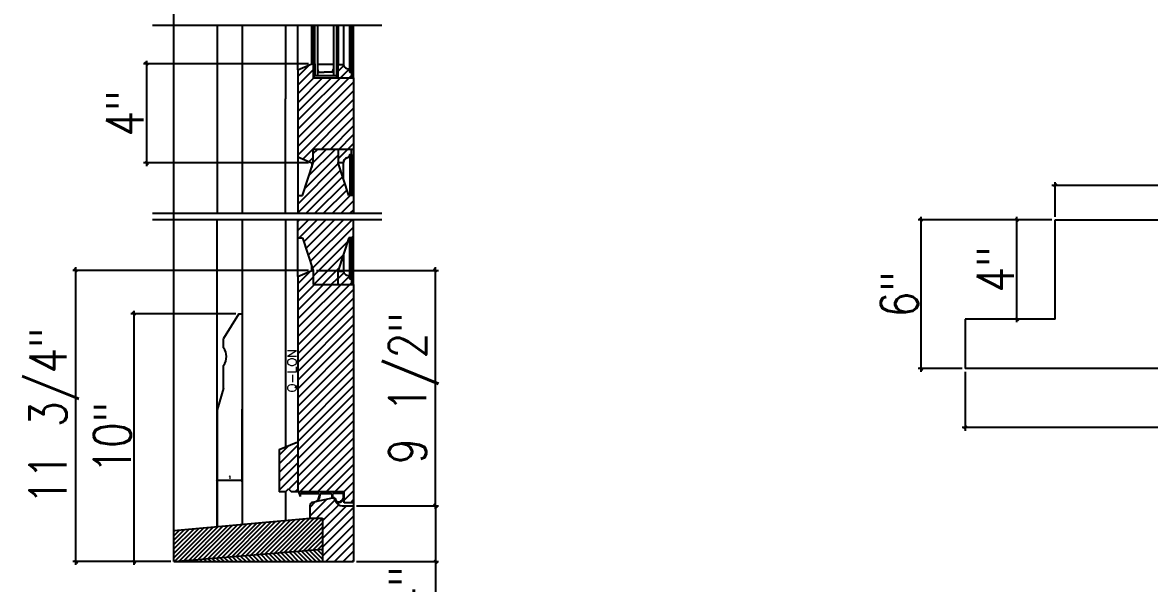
# Model space of a CAD drawing. Header units: inches. Extents: x 1985 to 11287, y 379 to 4336.
# Drawn here: x 7134.18 to 7179.65, y 3294.96 to 3317.6 of the extents above; entities that cross this region are included whole.
import ezdxf

# ---------------------------------------------------------------- set-up
doc = ezdxf.new("R2010")
doc.units = ezdxf.units.IN
doc.header["$MEASUREMENT"] = 0
doc.layers.get('0').update_dxf_attribs({"linetype": 'CONTINUOUS'})
doc.layers.get('Defpoints').update_dxf_attribs({"linetype": 'CONTINUOUS'})
for name, color, linetype in [('COTE1-1', 7, 'CONTINUOUS'), ('COTE1-1 99', 7, 'CONTINUOUS'), ('detail', 30, 'CONTINUOUS'), ('elevation', 7, 'CONTINUOUS'), ('glass-', 6, 'CONTINUOUS'), ('glazing tape', 7, 'CONTINUOUS'), ('hatch 99', 1, 'CONTINUOUS'), ('hatch-', 1, 'CONTINUOUS'), ('weatherstripping', 5, 'CONTINUOUS'), ('wood detail', 7, 'CONTINUOUS'), ('wood detail 99', 7, 'CONTINUOUS')]:
    doc.layers.add(name, color=color, linetype=linetype)
doc.styles.get("Standard").update_dxf_attribs({"font": 'txt.shx', "width": 0.8})
doc.dimstyles.new('Elevation', dxfattribs={"dimscale": 2, "dimtxt": 0.75, "dimasz": 0.0625, "dimexe": 0.0625, "dimexo": 0.0625, "dimgap": 0.0625, "dimtad": 1, "dimdec": 5, "dimzin": 0, "dimdsep": 46, "dimlunit": 5, "dimtxsty": 'Standard', "dimblk1": 'OBLIQUE', "dimblk2": 'OBLIQUE', "dimsah": 1, "dimcen": 2, "dimdle": 0.0625, "dimclrd": 1, "dimclre": 1, "dimadec": 1, "dimazin": 0, "dimtfac": 0.375, "dimtdec": 5, "dimtmove": 0, "dimatfit": 3, "dimldrblk": 'OBLIQUE', "dimfxl": 1, "dimfrac": 2, "dimtolj": 1, "dimtzin": 0, "dimarcsym": 0})
doc.dimstyles.new('Muntin', dxfattribs={"dimtxt": 0.125, "dimasz": 0.0625, "dimexe": 0.0625, "dimexo": 0.0625, "dimgap": 0.0625, "dimtad": 1, "dimdec": 5, "dimzin": 0, "dimdsep": 46, "dimlunit": 5, "dimtxsty": 'Standard', "dimblk": 'OBLIQUE', "dimcen": 0.125, "dimclrd": 1, "dimclre": 1, "dimadec": 1, "dimazin": 0, "dimtfac": 0.375, "dimtdec": 5, "dimtmove": 0, "dimatfit": 3, "dimldrblk": 'OBLIQUE', "dimfxl": 1, "dimfrac": 2, "dimtolj": 1, "dimtzin": 0, "dimarcsym": 0})

# ---------------------------------------------------------------- blocks, each defined once
blk = doc.blocks.new('_OBLIQUE')
at = {"color": 0, "linetype": 'ByBlock'}
blk.add_line((-0.5, -0.5), (0.5, 0.5), dxfattribs=at)
blk = doc.blocks.new('*D1063')
at = {"layer": 'COTE1-1', "color": 1, "lineweight": -2}
for p, q in [((7142.034, 3301.99), (7142.034, 3299.056)), ((7143.034, 3301.99), (7143.034, 3299.056)), ((7143.034, 3299.119), (7142.034, 3299.119))]:
    blk.add_line(p, q, dxfattribs=at)
at = {"layer": 'Defpoints', "color": 0}
for p in [(7142.034, 3302.052), (7143.034, 3302.052), (7142.034, 3299.119)]:
    blk.add_point(p, dxfattribs=at)
at = {"layer": 'COTE1-1', "color": 1, "lineweight": -2, "xscale": 0.0625, "yscale": 0.0625, "zscale": 0.0625, "rotation": 180}
blk.add_blockref('_OBLIQUE', (7142.034, 3299.119), dxfattribs=at)
at = {"layer": 'COTE1-1', "color": 1, "lineweight": -2, "xscale": 0.0625, "yscale": 0.0625, "zscale": 0.0625}
blk.add_blockref('_OBLIQUE', (7143.034, 3299.119), dxfattribs=at)
at = {"layer": 'COTE1-1', "color": 0, "insert": (7142.534, 3299.244), "char_height": 0.125, "attachment_point": 5}
blk.add_mtext('\\A1;1', dxfattribs=at)
blk = doc.blocks.new('*D1064')
at = {"layer": 'COTE1-1 99', "color": 1, "lineweight": -2}
for p, q in [((7142.784, 3305.844), (7138.554, 3305.844)), ((7138.679, 3295.719), (7138.679, 3305.969)), ((7140.159, 3295.844), (7138.554, 3295.844))]:
    blk.add_line(p, q, dxfattribs=at)
at = {"layer": 'Defpoints', "color": 0}
for p in [(7138.679, 3305.844), (7142.909, 3305.844), (7140.284, 3295.844)]:
    blk.add_point(p, dxfattribs=at)
at = {"layer": 'COTE1-1 99', "color": 1, "lineweight": -2, "xscale": 0.125, "yscale": 0.125, "zscale": 0.125}
for p, rotation in [((7138.679, 3305.844), 90), ((7138.679, 3295.844), 270)]:
    blk.add_blockref('_OBLIQUE', p, dxfattribs=dict(at, rotation=rotation))
at = {"layer": 'COTE1-1 99', "color": 0, "insert": (7137.804, 3300.844), "char_height": 1.5, "attachment_point": 5, "rotation": 90}
blk.add_mtext('\\A1;10"', dxfattribs=at)
blk = doc.blocks.new('*D1066')
at = {"layer": 'COTE1-1 99', "color": 1, "lineweight": -2}
for p, q in [((7145.722, 3307.595), (7136.203, 3307.595)), ((7136.328, 3295.719), (7136.328, 3307.72)), ((7140.159, 3295.844), (7136.203, 3295.844))]:
    blk.add_line(p, q, dxfattribs=at)
at = {"layer": 'Defpoints', "color": 0}
for p in [(7136.328, 3307.595), (7145.847, 3307.595), (7140.284, 3295.844)]:
    blk.add_point(p, dxfattribs=at)
at = {"layer": 'COTE1-1 99', "color": 1, "lineweight": -2, "xscale": 0.125, "yscale": 0.125, "zscale": 0.125}
for p, rotation in [((7136.328, 3307.595), 90), ((7136.328, 3295.844), 270)]:
    blk.add_blockref('_OBLIQUE', p, dxfattribs=dict(at, rotation=rotation))
at = {"layer": 'COTE1-1 99', "color": 0, "insert": (7135.453, 3301.719), "char_height": 1.5, "attachment_point": 5, "rotation": 90}
blk.add_mtext('\\A1;11 3/4"', dxfattribs=at)
blk = doc.blocks.new('*D1067')
at = {"layer": 'COTE1-1 99', "color": 1, "lineweight": -2}
for p, q in [((7147.659, 3298.094), (7150.966, 3298.094)), ((7150.841, 3298.094), (7150.841, 3295.719)), ((7147.659, 3295.844), (7150.966, 3295.844)), ((7150.841, 3295.844), (7150.841, 3289.469))]:
    blk.add_line(p, q, dxfattribs=at)
at = {"layer": 'Defpoints', "color": 0}
for p in [(7147.534, 3298.094), (7150.841, 3298.094), (7147.534, 3295.844)]:
    blk.add_point(p, dxfattribs=at)
at = {"layer": 'COTE1-1 99', "color": 1, "lineweight": -2, "xscale": 0.125, "yscale": 0.125, "zscale": 0.125}
for p, rotation in [((7150.841, 3298.094), 90), ((7150.841, 3295.844), 270)]:
    blk.add_blockref('_OBLIQUE', p, dxfattribs=dict(at, rotation=rotation))
at = {"layer": 'COTE1-1 99', "color": 0, "insert": (7149.966, 3292.594), "char_height": 1.5, "attachment_point": 5, "rotation": 90}
blk.add_mtext('\\A1;2 1/4"', dxfattribs=at)
blk = doc.blocks.new('*D1069')
at = {"layer": 'COTE1-1 99', "color": 1, "lineweight": -2}
for p, q in [((7146.034, 3307.595), (7150.966, 3307.595)), ((7150.841, 3297.969), (7150.841, 3307.72)), ((7147.659, 3298.094), (7150.966, 3298.094))]:
    blk.add_line(p, q, dxfattribs=at)
at = {"layer": 'Defpoints', "color": 0}
for p in [(7145.909, 3307.595), (7150.841, 3307.595), (7147.534, 3298.094)]:
    blk.add_point(p, dxfattribs=at)
at = {"layer": 'COTE1-1 99', "color": 1, "lineweight": -2, "xscale": 0.125, "yscale": 0.125, "zscale": 0.125}
for p, rotation in [((7150.841, 3307.595), 90), ((7150.841, 3298.094), 270)]:
    blk.add_blockref('_OBLIQUE', p, dxfattribs=dict(at, rotation=rotation))
at = {"layer": 'COTE1-1 99', "color": 0, "insert": (7149.966, 3302.844), "char_height": 1.5, "attachment_point": 5, "rotation": 90}
blk.add_mtext('\\A1;9 1/2"', dxfattribs=at)
blk = doc.blocks.new('*D1070')
at = {"layer": 'COTE1-1 99', "color": 1, "lineweight": -2}
for p, q in [((7145.722, 3315.933), (7139.054, 3315.933)), ((7139.179, 3316.058), (7139.179, 3311.808)), ((7145.722, 3311.933), (7139.054, 3311.933))]:
    blk.add_line(p, q, dxfattribs=at)
at = {"layer": 'Defpoints', "color": 0}
for p in [(7145.847, 3315.933), (7139.179, 3311.933), (7145.847, 3311.933)]:
    blk.add_point(p, dxfattribs=at)
at = {"layer": 'COTE1-1 99', "color": 1, "lineweight": -2, "xscale": 0.125, "yscale": 0.125, "zscale": 0.125}
for p, rotation in [((7139.179, 3315.933), 90), ((7139.179, 3311.933), 270)]:
    blk.add_blockref('_OBLIQUE', p, dxfattribs=dict(at, rotation=rotation))
at = {"layer": 'COTE1-1 99', "color": 0, "insert": (7138.304, 3313.933), "char_height": 1.5, "attachment_point": 5, "rotation": 90}
blk.add_mtext('\\A1;4"', dxfattribs=at)
blk = doc.blocks.new('*D1074')
at = {"layer": 'COTE1-1 99', "color": 1, "lineweight": -2}
for p, q in [((7175.845, 3309.758), (7175.845, 3311.159)), ((7208.47, 3309.758), (7208.47, 3311.159)), ((7175.72, 3311.034), (7208.595, 3311.034))]:
    blk.add_line(p, q, dxfattribs=at)
at = {"layer": 'Defpoints', "color": 0}
for p in [(7208.47, 3311.034), (7175.845, 3309.633), (7208.47, 3309.633)]:
    blk.add_point(p, dxfattribs=at)
at = {"layer": 'COTE1-1 99', "color": 1, "lineweight": -2, "xscale": 0.125, "yscale": 0.125, "zscale": 0.125, "rotation": 180}
blk.add_blockref('_OBLIQUE', (7175.845, 3311.034), dxfattribs=at)
at = {"layer": 'COTE1-1 99', "color": 1, "lineweight": -2, "xscale": 0.125, "yscale": 0.125, "zscale": 0.125}
blk.add_blockref('_OBLIQUE', (7208.47, 3311.034), dxfattribs=at)
at = {"layer": 'COTE1-1 99', "color": 0, "insert": (7192.157, 3311.909), "char_height": 1.5, "attachment_point": 5}
blk.add_mtext('\\A1;32 5/8"', dxfattribs=at)
blk = doc.blocks.new('*D1076')
at = {"layer": 'COTE1-1 99', "color": 1, "lineweight": -2}
for p, q in [((7172.22, 3303.508), (7172.22, 3301.124)), ((7212.095, 3303.508), (7212.095, 3301.124)), ((7212.22, 3301.249), (7172.095, 3301.249))]:
    blk.add_line(p, q, dxfattribs=at)
at = {"layer": 'Defpoints', "color": 0}
for p in [(7172.22, 3303.633), (7212.095, 3303.633), (7172.22, 3301.249)]:
    blk.add_point(p, dxfattribs=at)
at = {"layer": 'COTE1-1 99', "color": 1, "lineweight": -2, "xscale": 0.125, "yscale": 0.125, "zscale": 0.125, "rotation": 180}
blk.add_blockref('_OBLIQUE', (7172.22, 3301.249), dxfattribs=at)
at = {"layer": 'COTE1-1 99', "color": 1, "lineweight": -2, "xscale": 0.125, "yscale": 0.125, "zscale": 0.125}
blk.add_blockref('_OBLIQUE', (7212.095, 3301.249), dxfattribs=at)
at = {"layer": 'COTE1-1 99', "color": 0, "insert": (7192.157, 3302.124), "char_height": 1.5, "attachment_point": 5}
blk.add_mtext('\\A1;39 7/8"', dxfattribs=at)
blk = doc.blocks.new('*D1079')
at = {"layer": 'COTE1-1 99', "color": 1, "lineweight": -2}
for p, q in [((7170.439, 3303.508), (7170.439, 3309.758)), ((7175.72, 3309.633), (7170.314, 3309.633)), ((7172.095, 3303.633), (7170.314, 3303.633))]:
    blk.add_line(p, q, dxfattribs=at)
at = {"layer": 'Defpoints', "color": 0}
for p in [(7170.439, 3309.633), (7175.845, 3309.633), (7172.22, 3303.633)]:
    blk.add_point(p, dxfattribs=at)
at = {"layer": 'COTE1-1 99', "color": 1, "lineweight": -2, "xscale": 0.125, "yscale": 0.125, "zscale": 0.125}
for p, rotation in [((7170.439, 3309.633), 90), ((7170.439, 3303.633), 270)]:
    blk.add_blockref('_OBLIQUE', p, dxfattribs=dict(at, rotation=rotation))
at = {"layer": 'COTE1-1 99', "color": 0, "insert": (7169.564, 3306.633), "char_height": 1.5, "attachment_point": 5, "rotation": 90}
blk.add_mtext('\\A1;6"', dxfattribs=at)
blk = doc.blocks.new('*D1080')
at = {"layer": 'COTE1-1 99', "color": 1, "lineweight": -2}
for p, q in [((7174.308, 3305.508), (7174.308, 3309.758)), ((7175.72, 3309.633), (7174.183, 3309.633)), ((7175.72, 3305.633), (7174.183, 3305.633))]:
    blk.add_line(p, q, dxfattribs=at)
at = {"layer": 'Defpoints', "color": 0}
for p in [(7174.308, 3309.633), (7175.845, 3309.633), (7175.845, 3305.633)]:
    blk.add_point(p, dxfattribs=at)
at = {"layer": 'COTE1-1 99', "color": 1, "lineweight": -2, "xscale": 0.125, "yscale": 0.125, "zscale": 0.125}
for p, rotation in [((7174.308, 3309.633), 90), ((7174.308, 3305.633), 270)]:
    blk.add_blockref('_OBLIQUE', p, dxfattribs=dict(at, rotation=rotation))
at = {"layer": 'COTE1-1 99', "color": 0, "insert": (7173.433, 3307.633), "char_height": 1.5, "attachment_point": 5, "rotation": 90}
blk.add_mtext('\\A1;4"', dxfattribs=at)

msp = doc.modelspace()

# ---------------------------------------------------------------- hatches: boundary and pattern name
at = {"layer": 'glazing tape'}
h = msp.add_hatch(color=7, dxfattribs=at)
h.paths.add_polyline_path([(7146.846949, 3315.405227), (7146.909449, 3315.405227), (7146.909449, 3315.905227), (7146.846949, 3315.905227)])
h.paths.add_polyline_path([(7145.909449, 3315.433177), (7145.971949, 3315.433177), (7145.971949, 3315.933177), (7145.909449, 3315.933177)])
at = {"layer": 'hatch 99'}
h = msp.add_hatch(dxfattribs=at)
h.set_pattern_fill('ANSI31', color=256, scale=2, style=0)
h.set_pattern_definition([(45, (7168.26866, 1618.84106), (-0.176776695, 0.176776695), [])])
h.paths.add_polyline_path([(7147.260949, 3307.410352, -0.350781059), (7147.135949, 3307.55348), (7147.135949, 3307.566602), (7146.909449, 3307.566602), (7146.909449, 3307.027588), (7147.448449, 3307.027588), (7147.448449, 3307.254102), (7147.385949, 3307.254102), (7147.385949, 3307.267224, 0.350781059)], flags=17)
h.paths.add_polyline_path([(7145.909449, 3307.594552), (7145.846949, 3307.594552), (7145.284449, 3307.353481), (7145.284449, 3304.757015), (7145.284449, 3298.656261), (7145.409449, 3298.656261), (7147.159449, 3298.656261), (7147.159449, 3298.395858), (7147.159449, 3298.218813), (7147.534449, 3298.218813), (7147.534449, 3304.757015), (7147.534449, 3307.027588), (7145.909449, 3307.027588)])
h = msp.add_hatch(dxfattribs=at)
h.set_pattern_fill('ANSI31', color=256, scale=2, style=0)
h.set_pattern_definition([(45, (7524.85073, 2135.07708), (-0.176776695, 0.176776695), [])])
h.paths.add_polyline_path([(7145.284449, 3300.656311), (7145.221949, 3300.656311), (7144.534449, 3300.361668), (7144.534449, 3298.656261), (7144.784449, 3298.656261), (7144.909449, 3298.781261), (7145.034449, 3298.656261), (7145.284449, 3298.656261)])
at = {"layer": 'hatch-'}
h = msp.add_hatch(dxfattribs=at)
h.set_pattern_fill('ANSI31', color=256, scale=2, style=0)
h.set_pattern_definition([(45, (7095.71104, 1613.34106), (-0.176776695, 0.176776695), [])])
h.paths.add_polyline_path([(7147.534449, 3315.366213), (7145.909449, 3315.366213), (7145.909449, 3315.933177), (7145.846949, 3315.933177), (7145.284449, 3315.692105), (7145.284449, 3312.174248), (7145.846949, 3311.933177), (7145.909449, 3311.933177), (7145.909449, 3312.495641), (7147.534449, 3312.495641)])
h.paths.add_polyline_path([(7147.448449, 3315.592727), (7147.385949, 3315.592727), (7147.385949, 3315.605849, 0.350781059), (7147.260949, 3315.748977, -0.375199902), (7147.135949, 3315.905227), (7146.909449, 3315.905227), (7146.909449, 3315.366213), (7147.448449, 3315.366213)], flags=17)
h.paths.add_polyline_path([(7147.385949, 3312.265737), (7147.385949, 3312.272427), (7147.448449, 3312.272427), (7147.448449, 3312.495641), (7146.909449, 3312.495641), (7146.909449, 3311.956627), (7147.135949, 3311.956627, -0.33870461), (7147.260949, 3312.139677, 0.396713132)], flags=17)
h = msp.add_hatch(dxfattribs=at)
h.set_pattern_fill('ANSI31', color=256, scale=2, style=0)
h.set_pattern_definition([(45, (7138.96122, 1620.67968), (-0.176776695, 0.176776695), [])])
h.paths.add_polyline_path([(7147.534449, 3309.886614), (7147.534449, 3310.620627), (7147.346949, 3310.620627), (7146.909449, 3311.933127), (7146.909449, 3311.956627), (7146.909449, 3312.495641), (7145.909449, 3312.495641), (7145.909449, 3311.933177), (7145.471949, 3310.620627), (7145.284449, 3310.620627), (7145.284449, 3309.886614)])
h.paths.add_polyline_path([(7145.284449, 3309.636614), (7145.284449, 3308.907052), (7145.471949, 3308.907052), (7145.909449, 3307.594552), (7145.909449, 3307.590102), (7145.909449, 3307.027588), (7146.909449, 3307.027588), (7146.909449, 3307.566602), (7146.909449, 3307.594552), (7147.346949, 3308.907052), (7147.534449, 3308.907052), (7147.534449, 3309.636614)])
h = msp.add_hatch(dxfattribs=at)
h.set_pattern_fill('ANSI31', color=256, scale=2, style=0)
h.set_pattern_definition([(45, (7180.50365, 1671.06158), (-0.176776695, 0.176776695), [])])
h.paths.add_polyline_path([(7147.534449, 3298.093766), (7147.096897, 3298.093766, -0.357812282), (7146.793794, 3298.330369, 0.300345872), (7146.678842, 3298.406266), (7146.026426, 3298.267193, -0.004239088), (7146.021709, 3298.264614, 0.003207125), (7146.025062, 3298.266902), (7145.870585, 3298.233973, 0.324394407), (7145.784438, 3298.115165), (7145.784438, 3297.593766), (7146.284449, 3297.593766), (7146.284449, 3295.843766), (7147.534449, 3295.843766), (7147.534449, 3296.473108)])
at = {"layer": 'wood detail 99'}
h = msp.add_hatch(dxfattribs=at)
h.set_pattern_fill('ANSI31', color=256, style=0)
h.set_pattern_definition([(45, (7168.26866, 1619.67968), (-0.088388348, 0.088388348), [])])
h.paths.add_polyline_path([(7146.284449, 3296.346516), (7146.284449, 3297.593766), (7145.784438, 3297.593766), (7140.284449, 3297.093766), (7140.284449, 3295.843766)])
h = msp.add_hatch(dxfattribs=at)
h.set_pattern_fill('ANSI31', color=256, angle=90, style=0)
h.set_pattern_definition([(135, (7168.26866, 1619.67968), (-0.088388348, -0.088388348), [])])
h.paths.add_polyline_path([(7146.284449, 3295.843766), (7146.284449, 3296.346516), (7140.284449, 3295.843766), (7143.534449, 3295.843766)])

# ---------------------------------------------------------------- linework, layer by layer
at = {"layer": 'COTE1-1 99'}
for p, q in [((7148.677703, 3317.475239), (7139.418541, 3317.475239)), ((7148.677703, 3309.886614), (7139.418541, 3309.886614)), ((7148.677703, 3309.636614), (7139.418541, 3309.636614)), ((7148.677703, 3309.636614), (7139.418541, 3309.636614))]:
    msp.add_line(p, q, dxfattribs=at)
at = {"layer": 'elevation'}
for p, q in [((7143.034449, 3305.843766), (7143.034449, 3297.343767)), ((7142.284449, 3302.849341), (7142.034449, 3301.968766)), ((7142.034449, 3301.968766), (7142.034449, 3297.252858)), ((7140.284449, 3295.843766), (7143.534449, 3295.843766))]:
    msp.add_line(p, q, dxfattribs=at)
at = {"layer": 'glass-', "color": 6}
for p, q in [((7145.971949, 3315.433177), (7145.971949, 3317.475239)), ((7146.096949, 3315.459913), (7146.096949, 3317.475239)), ((7146.721949, 3317.475239), (7146.721949, 3315.459913)), ((7146.846949, 3317.475239), (7146.846949, 3315.405227)), ((7146.721949, 3315.905227), (7146.096949, 3315.905227)), ((7146.12694, 3315.592732), (7146.096949, 3315.712915)), ((7146.691957, 3315.592732), (7146.721949, 3315.712915)), ((7145.971949, 3315.459913), (7146.846949, 3315.459913)), ((7146.12694, 3315.592732), (7146.346949, 3315.592732)), ((7146.691957, 3315.592732), (7146.346949, 3315.592732))]:
    msp.add_line(p, q, dxfattribs=at)
at = {"layer": 'glazing tape'}
for p, q in [((7145.909449, 3315.933177), (7145.971949, 3315.933177)), ((7145.971949, 3315.933177), (7145.971949, 3315.433177)), ((7146.846949, 3315.905227), (7146.846949, 3315.405227)), ((7145.909449, 3315.433177), (7145.971949, 3315.433177))]:
    msp.add_line(p, q, dxfattribs=at)
at = {"layer": 'glazing tape', "color": 7}
for p, q in [((7146.846949, 3315.905227), (7146.909449, 3315.905227)), ((7146.846949, 3315.405227), (7146.909449, 3315.405227))]:
    msp.add_line(p, q, dxfattribs=at)
at = {"layer": 'weatherstripping', "color": 5}
for p, q in [((7147.156449, 3298.653261), (7145.346949, 3298.653261)), ((7145.346949, 3298.593761), (7145.346949, 3298.653261)), ((7145.346949, 3298.593761), (7145.384664, 3298.468761)), ((7145.384664, 3298.468761), (7145.388044, 3298.468761)), ((7145.388044, 3298.55537), (7145.388044, 3298.468761)), ((7145.418467, 3298.593761), (7146.12916, 3298.593761)), ((7146.160395, 3298.563487), (7146.16142, 3298.530668)), ((7146.188727, 3298.530668), (7146.189753, 3298.563487)), ((7146.220987, 3298.593761), (7146.628199, 3298.593761)), ((7146.659449, 3298.562511), (7146.659449, 3298.46379)), ((7146.690699, 3298.562511), (7146.690699, 3298.46379)), ((7147.096949, 3298.593761), (7146.721949, 3298.593761)), ((7147.128199, 3298.40126), (7147.128199, 3298.562511)), ((7147.156449, 3298.387601), (7147.156449, 3298.653261))]:
    msp.add_line(p, q, dxfattribs=at)
for centre, radius, start, end in [((7145.418467, 3298.562511), 0.03125, 90, 193.2100894), ((7145.844988, 3298.527124), 0.316452, 303.9483145, 0.6415467), ((7145.871954, 3298.544075), 0.317056, 298.1855561, 357.57649), ((7146.12916, 3298.562511), 0.03125, 1.7899106, 90), ((7146.220987, 3298.562511), 0.03125, 90, 178.2100894), ((7146.628199, 3298.562511), 0.03125, 0, 90), ((7146.721949, 3298.46379), 0.0625, 180, 242.0876119), ((7146.721949, 3298.562511), 0.03125, 90, 180), ((7146.721949, 3298.46379), 0.03125, 180, 256.7087747), ((7146.678842, 3298.281313), 0.128, 18.7317616, 83.7887851), ((7146.678842, 3298.281313), 0.15625, 11.1349281, 76.7087747), ((7146.91112, 3298.481407), 0.262651, 260.75743, 339.0746275), ((7146.91112, 3298.481407), 0.231401, 260.75743, 339.7355611), ((7147.096949, 3298.562511), 0.03125, 0, 90), ((7147.096897, 3298.406261), 0.308448, 195.772664, 213.8636178), ((7147.096897, 3298.406261), 0.281198, 199.696275, 209.3227129), ((7146.878973, 3298.283854), 0.0625, 232.322133, 260.75743), ((7146.878973, 3298.283854), 0.03125, 209.3227129, 260.75743)]:
    msp.add_arc(centre, radius, start, end, dxfattribs=at)
at = {"layer": 'wood detail'}
for p, q in [((7140.284449, 3295.843766), (7140.284449, 3341.973738)), ((7142.034449, 3317.475239), (7142.034449, 3309.886614)), ((7143.034449, 3317.475239), (7143.034449, 3309.886614)), ((7144.784437, 3317.475239), (7144.784437, 3314.525359)), ((7145.284449, 3315.692105), (7145.284449, 3317.475239)), ((7145.846949, 3315.933177), (7145.846949, 3317.475239)), ((7145.909449, 3317.475239), (7145.909449, 3315.928727)), ((7146.909449, 3317.475239), (7146.909449, 3315.905227)), ((7147.135949, 3317.475239), (7147.135949, 3315.905227)), ((7147.385949, 3315.592727), (7147.385949, 3317.475239)), ((7147.448449, 3315.592727), (7147.448449, 3317.475239)), ((7147.534449, 3315.366213), (7147.534449, 3317.475239)), ((7145.284449, 3315.692105), (7145.284449, 3312.174248)), ((7145.846949, 3315.933177), (7145.909449, 3315.933177)), ((7145.846949, 3315.933177), (7145.909449, 3315.933177)), ((7145.909449, 3315.933177), (7145.909449, 3315.366213)), ((7145.909449, 3315.933177), (7145.909449, 3315.366213)), ((7145.909449, 3315.933177), (7145.909449, 3315.366213)), ((7147.534449, 3315.366213), (7147.534449, 3312.495641)), ((7144.784437, 3309.886614), (7144.784437, 3314.525359)), ((7145.909449, 3311.933177), (7145.909449, 3312.495641)), ((7145.909449, 3311.933177), (7145.909449, 3312.495641)), ((7145.909449, 3311.933177), (7145.909449, 3312.495641)), ((7145.909449, 3311.933177), (7145.909449, 3312.495641)), ((7147.534449, 3312.495641), (7147.534449, 3309.886614)), ((7145.284449, 3312.169748), (7145.284449, 3309.886614)), ((7147.385949, 3312.269127), (7147.385949, 3310.620627)), ((7147.448449, 3312.269127), (7147.448449, 3310.620627)), ((7145.846949, 3311.933177), (7145.909449, 3311.933177)), ((7145.846949, 3311.933177), (7145.909449, 3311.933177)), ((7145.846949, 3311.933177), (7145.846949, 3311.74567)), ((7146.909449, 3311.933127), (7146.909449, 3311.956627)), ((7147.135949, 3311.253627), (7147.135949, 3311.956627)), ((7142.034449, 3302.260889), (7142.034449, 3309.636614)), ((7143.034449, 3309.636614), (7143.034449, 3302.260889)), ((7144.784437, 3309.636614), (7144.784437, 3304.882115)), ((7145.284449, 3307.353481), (7145.284449, 3309.636614)), ((7147.534449, 3307.027588), (7147.534449, 3309.636614)), ((7175.844619, 3309.632668), (7208.469618, 3309.632668)), ((7147.385949, 3307.254102), (7147.385949, 3308.907052)), ((7147.448449, 3307.254102), (7147.448449, 3308.907052)), ((7147.135949, 3308.274052), (7147.135949, 3307.566602)), ((7145.846949, 3307.594552), (7145.846949, 3307.782052)), ((7145.846949, 3307.594552), (7145.909449, 3307.594552)), ((7145.846949, 3307.594552), (7145.909449, 3307.594552)), ((7145.909449, 3307.594552), (7145.909449, 3307.027588)), ((7145.909449, 3307.594552), (7145.909449, 3307.027588)), ((7145.909449, 3307.594552), (7145.909449, 3307.027588)), ((7145.909449, 3307.594552), (7145.909449, 3307.590102)), ((7146.909449, 3307.594552), (7146.909449, 3307.566602)), ((7145.284449, 3307.353481), (7145.284449, 3304.757015)), ((7147.534449, 3307.027588), (7147.534449, 3304.757015)), ((7142.909449, 3305.843766), (7142.284449, 3304.843766)), ((7142.909449, 3305.843766), (7143.034449, 3305.843766)), ((7175.844619, 3305.632668), (7172.219619, 3305.632668)), ((7142.284449, 3304.468766), (7142.284449, 3304.843766)), ((7144.784437, 3304.882115), (7144.784437, 3300.468806)), ((7145.284449, 3304.757015), (7145.284449, 3298.656261)), ((7147.534449, 3304.757015), (7147.534449, 3298.093766)), ((7142.284449, 3302.849341), (7142.284449, 3303.76166)), ((7212.094618, 3303.632668), (7172.219619, 3303.632668)), ((7142.034449, 3297.252858), (7142.034449, 3302.260889)), ((7143.034449, 3302.260889), (7143.034449, 3297.343767)), ((7144.784437, 3298.656261), (7144.784437, 3297.476119)), ((7146.678842, 3298.406266), (7145.870585, 3298.233973)), ((7147.159449, 3298.218813), (7147.159449, 3298.395858)), ((7145.784438, 3297.593766), (7145.784438, 3298.115165)), ((7147.082089, 3298.093766), (7147.534449, 3298.093766)), ((7147.534449, 3298.218813), (7147.159449, 3298.218813)), ((7147.534449, 3298.093766), (7147.534449, 3296.473108)), ((7140.284449, 3297.093766), (7145.784438, 3297.593766)), ((7145.784438, 3297.593766), (7146.284449, 3297.593766)), ((7146.284449, 3297.593766), (7146.284449, 3295.843766)), ((7147.534449, 3296.473108), (7147.534449, 3295.843766)), ((7140.284449, 3295.843766), (7146.284449, 3295.843766)), ((7146.284449, 3295.843766), (7147.534449, 3295.843766))]:
    msp.add_line(p, q, dxfattribs=at)
at = {"layer": 'wood detail', "color": 7}
for p, q in [((7145.284449, 3315.692105), (7145.846949, 3315.933177)), ((7145.284449, 3315.692105), (7145.846949, 3315.933177)), ((7145.284449, 3315.692105), (7145.846949, 3315.933177)), ((7145.909449, 3315.366213), (7147.534449, 3315.366213)), ((7145.909449, 3315.366213), (7147.534449, 3315.366213)), ((7145.909449, 3315.366213), (7147.534449, 3315.366213)), ((7145.909449, 3312.495641), (7147.534449, 3312.495641)), ((7145.909449, 3312.495641), (7147.534449, 3312.495641)), ((7145.909449, 3312.495641), (7147.534449, 3312.495641)), ((7145.909449, 3312.495641), (7147.534449, 3312.495641)), ((7145.909449, 3312.495641), (7147.534449, 3312.495641)), ((7146.909449, 3312.495641), (7146.909449, 3311.956627)), ((7147.448449, 3312.272427), (7147.448449, 3312.495641)), ((7145.284449, 3312.174248), (7145.846949, 3311.933177)), ((7145.284449, 3312.174248), (7145.846949, 3311.933177)), ((7147.385949, 3312.272427), (7147.448449, 3312.272427)), ((7146.909449, 3311.956627), (7147.135949, 3311.956627)), ((7145.284449, 3307.353481), (7145.846949, 3307.594552)), ((7145.284449, 3307.353481), (7145.846949, 3307.594552)), ((7145.284449, 3307.353481), (7145.846949, 3307.594552)), ((7145.909449, 3307.027588), (7147.534449, 3307.027588)), ((7145.909449, 3307.027588), (7147.534449, 3307.027588)), ((7145.909449, 3307.027588), (7147.534449, 3307.027588)), ((7145.409449, 3298.656261), (7145.284449, 3298.656261)), ((7147.159449, 3298.656261), (7145.409449, 3298.656261)), ((7147.159449, 3298.395858), (7147.159449, 3298.656261))]:
    msp.add_line(p, q, dxfattribs=at)
at = {"layer": 'wood detail', "color": 0}
msp.add_line((7175.844619, 3305.632668), (7175.844619, 3309.632668), dxfattribs=at)
at = {"layer": 'wood detail', "color": 7}
for points in [[(7146.909449, 3315.366213), (7146.909449, 3315.905227), (7147.135949, 3315.905227, 0.375199902), (7147.260949, 3315.748977, -0.375199902), (7147.385949, 3315.592727), (7147.448449, 3315.592727), (7147.448449, 3315.366213)], [(7146.909449, 3312.495641), (7146.909449, 3311.956627), (7147.135949, 3311.956627, -0.33870461), (7147.260949, 3312.139677, 0.411741612), (7147.385949, 3312.272427), (7147.448449, 3312.272427), (7147.448449, 3312.495641)], [(7146.909449, 3307.027588), (7146.909449, 3307.566602), (7147.135949, 3307.566602, 0.375199902), (7147.260949, 3307.410352, -0.375199902), (7147.385949, 3307.254102), (7147.448449, 3307.254102), (7147.448449, 3307.027588)]]:
    msp.add_lwpolyline(points, format="xyb", dxfattribs=at)
for centre, radius, start, end in [((7147.318059, 3311.966473), 0.182376, 108.2489105, 183.0948202), ((7147.256511, 3312.269082), 0.129481, 271.9642372, 1.480252)]:
    msp.add_arc(centre, radius, start, end, dxfattribs=at)
at = {"layer": 'wood detail'}
for centre, radius, start, end in [((7141.846949, 3304.115213), 0.5625, 321.0575587, 38.9424413), ((7146.678842, 3298.281266), 0.125, 23.1303071, 90), ((7145.909438, 3298.115165), 0.125, 108.1089082, 180), ((7147.089493, 3298.39673), 0.303054, 192.6486596, 271.3999925)]:
    msp.add_arc(centre, radius, start, end, dxfattribs=at)
at = {"layer": 'wood detail 99'}
for p, q in [((7145.471949, 3310.620627), (7145.909449, 3311.933177)), ((7146.909449, 3311.933127), (7146.909449, 3311.956627)), ((7147.346949, 3310.620627), (7146.909449, 3311.933127)), ((7145.284449, 3310.620627), (7145.471949, 3310.620627)), ((7147.534449, 3310.620627), (7147.346949, 3310.620627)), ((7145.284449, 3308.907052), (7145.471949, 3308.907052)), ((7145.471949, 3308.907052), (7145.909449, 3307.594552)), ((7147.346949, 3308.907052), (7146.909449, 3307.594552)), ((7147.534449, 3308.907052), (7147.346949, 3308.907052)), ((7146.909449, 3307.594552), (7146.909449, 3307.566602)), ((7172.219619, 3305.632668), (7172.219619, 3303.632668)), ((7145.221949, 3300.656311), (7145.284449, 3300.656311)), ((7145.284449, 3300.656311), (7145.284449, 3298.656261)), ((7144.534449, 3300.361668), (7144.534449, 3298.656261)), ((7144.784449, 3298.656261), (7144.534449, 3298.656261)), ((7144.784449, 3298.656261), (7144.909449, 3298.781261)), ((7144.909449, 3298.781261), (7145.034449, 3298.656261)), ((7145.284449, 3298.656261), (7145.034449, 3298.656261)), ((7140.284449, 3295.843766), (7146.284449, 3296.346516))]:
    msp.add_line(p, q, dxfattribs=at)
at = {"layer": 'wood detail 99', "color": 7}
msp.add_line((7144.534449, 3300.361668), (7145.221949, 3300.656311), dxfattribs=at)

# ---------------------------------------------------------------- texts
at = {"layer": 'detail'}
msp.add_text('Q-LON', height=0.375, rotation=90, dxfattribs=at).set_placement((7145.239614, 3302.671054))

# ---------------------------------------------------------------- dimensions: what is measured, and where the dimension line sits
at = {"layer": 'COTE1-1'}
dim = msp.add_linear_dim(base=(7142.034449, 3299.118609), p1=(7143.034449, 3302.052489), p2=(7142.034449, 3302.052489), dimstyle='Muntin', dxfattribs=at)
dim.commit()
dim.dimension.update_dxf_attribs({"geometry": '*D1063', "text_midpoint": (7142.534449, 3299.243609)})
at = {"layer": 'COTE1-1 99'}
for base, p1, p2, picture, middle in [((7139.179349, 3311.933177), (7145.846949, 3315.933177), (7145.846949, 3311.933177), '*D1070', (7138.304349, 3313.933177)), ((7170.438983, 3309.632668), (7172.219619, 3303.632668), (7175.844619, 3309.632668), '*D1079', (7169.563983, 3306.632668)), ((7174.308277, 3309.632668), (7175.844619, 3305.632668), (7175.844619, 3309.632668), '*D1080', (7173.433277, 3307.632668)), ((7136.327755, 3307.594552), (7140.284449, 3295.843766), (7145.846949, 3307.594552), '*D1066', (7135.452755, 3301.719159)), ((7150.841004, 3307.594552), (7147.534449, 3298.093766), (7145.909449, 3307.594552), '*D1069', (7149.966004, 3302.844159)), ((7138.67881, 3305.843766), (7140.284449, 3295.843766), (7142.909449, 3305.843766), '*D1064', (7137.80381, 3300.843766))]:
    dim = msp.add_linear_dim(base=base, p1=p1, p2=p2, angle=90, dimstyle='Elevation', override={"dimpost": '"'}, dxfattribs=at)
    dim.commit()
    dim.dimension.update_dxf_attribs({"geometry": picture, "text_midpoint": middle})
for base, p1, p2, picture, middle in [((7208.469618, 3311.033635), (7175.844619, 3309.632668), (7208.469618, 3309.632668), '*D1074', (7192.157119, 3311.908635)), ((7172.219619, 3301.249037), (7212.094618, 3303.632668), (7172.219619, 3303.632668), '*D1076', (7192.157119, 3302.124037))]:
    dim = msp.add_linear_dim(base=base, p1=p1, p2=p2, dimstyle='Elevation', override={"dimpost": '"'}, dxfattribs=at)
    dim.commit()
    dim.dimension.update_dxf_attribs({"geometry": picture, "text_midpoint": middle})
dim = msp.add_linear_dim(base=(7150.841004, 3298.093766), p1=(7147.534449, 3295.843766), p2=(7147.534449, 3298.093766), angle=90, dimstyle='Elevation', override={"dimpost": '"'}, dxfattribs=at)
dim.commit()
dim.dimension.update_dxf_attribs({"geometry": '*D1067', "text_midpoint": (7150.841004, 3292.593766), "dimtype": 160})

doc.saveas('drawing.dxf')
